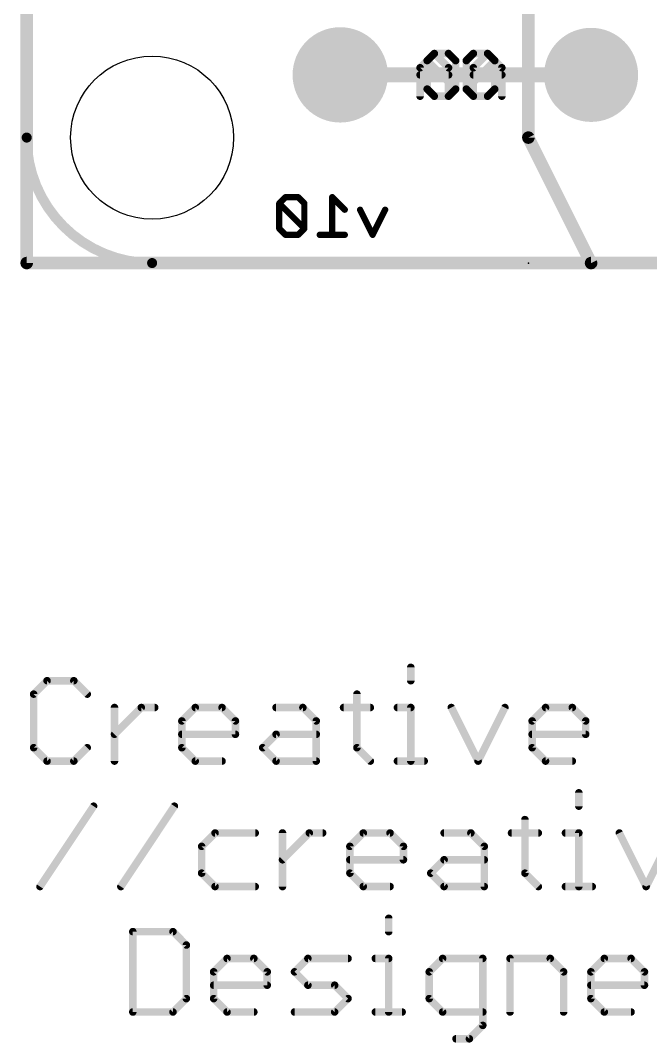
# Model space of a CAD drawing. Extents: x -30 to 77, y -16 to 37.
# Drawn here: x -0.13 to 12.63, y -15.78 to 4.91 of the extents above; entities that cross this region are included whole.
import ezdxf

# ---------------------------------------------------------------- set-up
doc = ezdxf.new("R2010")
doc.units = 0
for name, color, linetype in [('1', 12, 'CONTINUOUS'), ('16', 132, 'CONTINUOUS'), ('17', 110, 'CONTINUOUS'), ('20', 53, 'CONTINUOUS'), ('21', 41, 'CONTINUOUS'), ('22', 40, 'CONTINUOUS'), ('23', 53, 'CONTINUOUS'), ('51', 53, 'CONTINUOUS')]:
    doc.layers.add(name, color=color, linetype=linetype)

# ---------------------------------------------------------------- blocks, each defined once
blk = doc.blocks.new('ROUNDP')
at = {"const_width": 0.5}
blk.add_lwpolyline([(0, -0.25, 1), (0, 0.25, 1), (0, -0.25)], format="xyb", dxfattribs=at)

msp = doc.modelspace()

# ---------------------------------------------------------------- linework, layer by layer
at = {"layer": '1'}
for points, const_width in [([(0, 35.56), (0, 0)], 0.254), ([(6.35, 3.81), (11.43, 3.81)], 0.3048), ([(6.35, 3.81), (11.43, 3.81)], 0.3048), ([(0, 0), (40.64, 0)], 0.254)]:
    msp.add_lwpolyline(points, dxfattribs=dict(at, const_width=const_width))
for points, const_width in [([(6.35, 3.8862, 1), (6.35, 3.7338)], 0.1524), ([(6.35, 3.8862, 1), (6.35, 3.7338)], 0.1524), ([(11.43, 3.7338, 1), (11.43, 3.8862)], 0.1524), ([(11.43, 3.7338, 1), (11.43, 3.8862)], 0.1524), ([(0, 0.0635, 1), (0, -0.0635)], 0.127), ([(-0.0635, 0, 1), (0.0635, 0)], 0.127)]:
    msp.add_lwpolyline(points, format="xyb", dxfattribs=dict(at, const_width=const_width))
at = {"layer": '16'}
for points, const_width in [([(0, 35.56), (0, 0)], 0.254), ([(5.2419, 1.3342), (5.1148, 1.207)], 0.127), ([(5.1148, 1.207), (5.1148, 0.6986)], 0.127), ([(5.6232, 0.6986), (5.1148, 1.207)], 0.127), ([(5.4961, 1.3342), (5.2419, 1.3342)], 0.127), ([(5.6232, 1.207), (5.4961, 1.3342)], 0.127), ([(5.6232, 0.6986), (5.6232, 1.207)], 0.127), ([(6.4418, 1.0799), (6.1876, 1.3342)], 0.127), ([(6.1876, 1.3342), (6.1876, 0.5715)], 0.127), ([(7.0062, 0.5715), (6.7519, 1.0799)], 0.127), ([(7.2604, 1.0799), (7.0062, 0.5715)], 0.127), ([(5.1148, 0.6986), (5.2419, 0.5715)], 0.127), ([(5.2419, 0.5715), (5.4961, 0.5715)], 0.127), ([(5.4961, 0.5715), (5.6232, 0.6986)], 0.127), ([(6.4418, 0.5715), (5.9334, 0.5715)], 0.127), ([(0, 0), (40.64, 0)], 0.254)]:
    msp.add_lwpolyline(points, dxfattribs=dict(at, const_width=const_width))
for points, const_width in [([(5.1465, 1.207, 1), (5.083, 1.207)], 0.0635), ([(5.1372, 1.2295, 1), (5.0923, 1.1846)], 0.0635), ([(5.0923, 1.2295, 1), (5.1372, 1.1846)], 0.0635), ([(5.2419, 1.3659, 1), (5.2419, 1.3024)], 0.0635), ([(5.2643, 1.3117, 1), (5.2194, 1.3566)], 0.0635), ([(5.5186, 1.3566, 1), (5.4737, 1.3117)], 0.0635), ([(5.4961, 1.3024, 1), (5.4961, 1.3659)], 0.0635), ([(5.655, 1.207, 1), (5.5915, 1.207)], 0.0635), ([(5.6008, 1.1846, 1), (5.6457, 1.2295)], 0.0635), ([(6.2193, 1.3342, 1), (6.1558, 1.3342)], 0.0635), ([(6.21, 1.3566, 1), (6.1651, 1.3117)], 0.0635), ([(6.4193, 1.0575, 1), (6.4642, 1.1024)], 0.0635), ([(6.7803, 1.0941, 1), (6.7235, 1.0657)], 0.0635), ([(7.2888, 1.0657, 1), (7.232, 1.0941)], 0.0635), ([(5.1372, 0.7211, 1), (5.0923, 0.6762)], 0.0635), ([(5.083, 0.6986, 1), (5.1465, 0.6986)], 0.0635), ([(5.2419, 0.6033, 1), (5.2419, 0.5397)], 0.0635), ([(5.2194, 0.549, 1), (5.2643, 0.594)], 0.0635), ([(5.4737, 0.594, 1), (5.5186, 0.549)], 0.0635), ([(5.4961, 0.5397, 1), (5.4961, 0.6033)], 0.0635), ([(5.5915, 0.6986, 1), (5.655, 0.6986)], 0.0635), ([(5.6457, 0.6762, 1), (5.6008, 0.7211)], 0.0635), ([(5.6008, 0.6762, 1), (5.6457, 0.7211)], 0.0635), ([(5.9334, 0.6033, 1), (5.9334, 0.5397)], 0.0635), ([(6.4418, 0.5397, 1), (6.4418, 0.6033)], 0.0635), ([(6.1558, 0.5715, 1), (6.2193, 0.5715)], 0.0635), ([(6.9778, 0.5857, 1), (7.0346, 0.5573)], 0.0635), ([(6.9778, 0.5573, 1), (7.0346, 0.5857)], 0.0635), ([(0, 0.0635, 1), (0, -0.0635)], 0.127), ([(-0.0635, 0, 1), (0.0635, 0)], 0.127)]:
    msp.add_lwpolyline(points, format="xyb", dxfattribs=dict(at, const_width=const_width))
at = {"layer": '20', "const_width": 0.2032}
for points in [[(0, 2.54), (0, 33.02)], [(38.1, 0), (2.54, 0)], [(11.43, -0.01), (29.21, 0)]]:
    msp.add_lwpolyline(points, dxfattribs=at)
at = {"layer": '20'}
for points, const_width in [([(0, 2.54, 0.4142), (2.54, 0)], 0.2032), ([(0.0508, 2.54, 1), (-0.0508, 2.54)], 0.1016), ([(-0.0508, 2.54, 1), (0.0508, 2.54)], 0.1016), ([(2.54, 0.0508, 1), (2.54, -0.0508)], 0.1016), ([(2.54, -0.0508, 1), (2.54, 0.0508)], 0.1016), ([(11.43, 0.0408, 1), (11.43, -0.0608)], 0.1016)]:
    msp.add_lwpolyline(points, format="xyb", dxfattribs=dict(at, const_width=const_width))
msp.add_circle((2.54, 2.54), 1.651, dxfattribs=at)
at = {"layer": '21'}
for points, const_width in [([(10.16, 2.54), (10.16, 35.56)], 0.254), ([(7.9672, 3.9544), (8.2553, 4.2425)], 0.1524), ([(8.2553, 4.2425), (8.5434, 3.9544)], 0.1524), ([(8.9027, 4.0985), (9.0468, 4.2425)], 0.1524), ([(8.9027, 3.5223), (8.9027, 4.0985)], 0.1524), ([(8.9027, 3.5223), (9.4789, 4.0985)], 0.1524), ([(9.0468, 4.2425), (9.3349, 4.2425)], 0.1524), ([(9.3349, 4.2425), (9.4789, 4.0985)], 0.1524), ([(9.4789, 4.0985), (9.4789, 3.5223)], 0.1524), ([(7.9672, 3.3782), (7.9672, 3.9544)], 0.1524), ([(8.5434, 3.9544), (8.5434, 3.3782)], 0.1524), ([(7.9672, 3.8104), (8.5434, 3.8104)], 0.1524), ([(9.0468, 3.3782), (8.9027, 3.5223)], 0.1524), ([(9.4789, 3.5223), (9.3349, 3.3782)], 0.1524), ([(9.3349, 3.3782), (9.0468, 3.3782)], 0.1524), ([(11.43, 0), (10.16, 2.54)], 0.254), ([(29.21, 0), (11.43, 0)], 0.254)]:
    msp.add_lwpolyline(points, dxfattribs=dict(at, const_width=const_width))
for points, const_width in [([(8.2822, 4.2695, 1), (8.2284, 4.2156)], 0.0762), ([(8.2822, 4.2156, 1), (8.2284, 4.2695)], 0.0762), ([(8.9408, 4.0985, 1), (8.8646, 4.0985)], 0.0762), ([(8.8758, 4.1254, 1), (8.9296, 4.0715)], 0.0762), ([(9.0468, 4.2806, 1), (9.0468, 4.2044)], 0.0762), ([(9.0737, 4.2156, 1), (9.0198, 4.2695)], 0.0762), ([(9.3618, 4.2695, 1), (9.3079, 4.2156)], 0.0762), ([(9.3349, 4.2044, 1), (9.3349, 4.2806)], 0.0762), ([(9.517, 4.0985, 1), (9.4408, 4.0985)], 0.0762), ([(9.5059, 4.0715, 1), (9.452, 4.1254)], 0.0762), ([(9.452, 4.0715, 1), (9.5059, 4.1254)], 0.0762), ([(7.9402, 3.9814, 1), (7.9941, 3.9275)], 0.0762), ([(8.0053, 3.9544, 1), (7.9291, 3.9544)], 0.0762), ([(8.5815, 3.9544, 1), (8.5053, 3.9544)], 0.0762), ([(8.5165, 3.9275, 1), (8.5703, 3.9814)], 0.0762), ([(7.9672, 3.8485, 1), (7.9672, 3.7723)], 0.0762), ([(8.5434, 3.7723, 1), (8.5434, 3.8485)], 0.0762), ([(8.9296, 3.5492, 1), (8.8758, 3.4953)], 0.0762), ([(8.8758, 3.5492, 1), (8.9296, 3.4953)], 0.0762), ([(8.8646, 3.5223, 1), (8.9408, 3.5223)], 0.0762), ([(9.4408, 3.5223, 1), (9.517, 3.5223)], 0.0762), ([(9.5059, 3.4953, 1), (9.452, 3.5492)], 0.0762), ([(7.9291, 3.3782, 1), (8.0053, 3.3782)], 0.0762), ([(8.5053, 3.3782, 1), (8.5815, 3.3782)], 0.0762), ([(9.0468, 3.4163, 1), (9.0468, 3.3401)], 0.0762), ([(9.0198, 3.3513, 1), (9.0737, 3.4051)], 0.0762), ([(9.3079, 3.4051, 1), (9.3618, 3.3513)], 0.0762), ([(9.3349, 3.3401, 1), (9.3349, 3.4163)], 0.0762), ([(10.2168, 2.5684, 1), (10.1032, 2.5116)], 0.127), ([(10.0965, 2.54, 1), (10.2235, 2.54)], 0.127), ([(11.43, 0.0635, 1), (11.43, -0.0635)], 0.127), ([(11.3732, -0.0284, 1), (11.4868, 0.0284)], 0.127)]:
    msp.add_lwpolyline(points, format="xyb", dxfattribs=dict(at, const_width=const_width))
at = {"layer": '22', "const_width": 0.0762}
for points in [[(8.1375, 4.1254, 1), (8.0836, 4.0715)], [(8.0836, 4.1254, 1), (8.1375, 4.0715)], [(8.1487, 4.0985, 1), (8.0725, 4.0985)], [(8.2546, 4.2806, 1), (8.2546, 4.2044)], [(8.2816, 4.2156, 1), (8.2277, 4.2695)], [(8.5697, 4.2695, 1), (8.5158, 4.2156)], [(8.5427, 4.2044, 1), (8.5427, 4.2806)], [(8.7249, 4.0985, 1), (8.6487, 4.0985)], [(8.6599, 4.0715, 1), (8.7137, 4.1254)], [(9.3611, 4.2695, 1), (9.3073, 4.2156)], [(9.3611, 4.2156, 1), (9.3073, 4.2695)], [(9.0842, 3.9544, 1), (9.008, 3.9544)], [(9.0192, 3.9814, 1), (9.073, 3.9275)], [(9.6604, 3.9544, 1), (9.5842, 3.9544)], [(9.5954, 3.9275, 1), (9.6493, 3.9814)], [(9.0461, 3.8485, 1), (9.0461, 3.7723)], [(9.6223, 3.7723, 1), (9.6223, 3.8485)], [(8.1375, 3.5492, 1), (8.0836, 3.4953)], [(8.0725, 3.5223, 1), (8.1487, 3.5223)], [(8.6487, 3.5223, 1), (8.7249, 3.5223)], [(8.7137, 3.4953, 1), (8.6599, 3.5492)], [(8.6599, 3.4953, 1), (8.7137, 3.5492)], [(8.2546, 3.4163, 1), (8.2546, 3.3401)], [(8.2277, 3.3513, 1), (8.2816, 3.4051)], [(8.5158, 3.4051, 1), (8.5697, 3.3513)], [(8.5427, 3.3401, 1), (8.5427, 3.4163)], [(9.008, 3.3782, 1), (9.0842, 3.3782)], [(9.5842, 3.3782, 1), (9.6604, 3.3782)]]:
    msp.add_lwpolyline(points, format="xyb", dxfattribs=at)
at = {"layer": '22', "const_width": 0.1524}
for points in [[(8.2546, 4.2425), (8.1106, 4.0985)], [(8.1106, 4.0985), (8.1106, 3.5223)], [(8.6868, 3.5223), (8.1106, 4.0985)], [(8.5427, 4.2425), (8.2546, 4.2425)], [(8.6868, 4.0985), (8.5427, 4.2425)], [(8.6868, 3.5223), (8.6868, 4.0985)], [(9.3342, 4.2425), (9.0461, 3.9544)], [(9.6223, 3.9544), (9.3342, 4.2425)], [(9.0461, 3.9544), (9.0461, 3.3782)], [(9.6223, 3.3782), (9.6223, 3.9544)], [(9.6223, 3.8104), (9.0461, 3.8104)], [(8.1106, 3.5223), (8.2546, 3.3782)], [(8.5427, 3.3782), (8.6868, 3.5223)], [(8.2546, 3.3782), (8.5427, 3.3782)]]:
    msp.add_lwpolyline(points, dxfattribs=at)
at = {"layer": '23'}
msp.add_point((10.16, 0), dxfattribs=at)
at = {"layer": '51', "const_width": 0.1524}
for points in [[(7.7793, -8.1856), (7.7793, -8.4568)], [(0.4121, -8.4568), (0.1409, -8.728)], [(0.9544, -8.4568), (0.4121, -8.4568)], [(1.2256, -8.728), (0.9544, -8.4568)], [(0.1409, -8.728), (0.1409, -9.8126)], [(6.6878, -8.728), (6.6878, -9.8126)], [(1.7781, -10.0838), (1.7781, -8.9991)], [(1.7781, -9.5415), (2.3204, -8.9991)], [(2.3204, -8.9991), (2.5916, -8.9991)], [(3.1424, -9.2703), (3.4135, -8.9991)], [(3.4135, -8.9991), (3.9559, -8.9991)], [(3.9559, -8.9991), (4.227, -9.2703)], [(5.0507, -8.9991), (5.593, -8.9991)], [(5.593, -8.9991), (5.8642, -9.2703)], [(6.4167, -8.9991), (6.959, -8.9991)], [(7.5081, -8.9991), (7.7793, -8.9991)], [(7.7793, -8.9991), (7.7793, -10.0838)], [(8.5996, -8.9991), (9.1419, -10.0838)], [(9.1419, -10.0838), (9.6842, -8.9991)], [(10.2367, -9.2703), (10.5079, -8.9991)], [(10.5079, -8.9991), (11.0502, -8.9991)], [(11.0502, -8.9991), (11.3214, -9.2703)], [(3.1424, -9.8126), (3.1424, -9.2703)], [(4.227, -9.2703), (4.227, -9.5415)], [(5.8642, -9.2703), (5.8642, -10.0838)], [(10.2367, -9.8126), (10.2367, -9.2703)], [(11.3214, -9.2703), (11.3214, -9.5415)], [(4.227, -9.5415), (3.1424, -9.5415)], [(4.7795, -9.8126), (5.0507, -9.5415)], [(5.0507, -9.5415), (5.8642, -9.5415)], [(11.3214, -9.5415), (10.2367, -9.5415)], [(0.1409, -9.8126), (0.4121, -10.0838)], [(0.9544, -10.0838), (1.2256, -9.8126)], [(3.4135, -10.0838), (3.1424, -9.8126)], [(5.0507, -10.0838), (4.7795, -9.8126)], [(6.6878, -9.8126), (6.959, -10.0838)], [(10.5079, -10.0838), (10.2367, -9.8126)], [(0.4121, -10.0838), (0.9544, -10.0838)], [(3.9559, -10.0838), (3.4135, -10.0838)], [(5.8642, -10.0838), (5.0507, -10.0838)], [(7.5081, -10.0838), (8.0504, -10.0838)], [(11.0502, -10.0838), (10.5079, -10.0838)], [(11.182, -10.7256), (11.182, -10.9968)], [(0.2693, -12.6238), (1.354, -10.9968)], [(1.9065, -12.6238), (2.9911, -10.9968)], [(10.0906, -11.268), (10.0906, -12.3526)], [(3.8148, -11.5391), (3.5436, -11.8103)], [(4.6283, -11.5391), (3.8148, -11.5391)], [(5.1808, -12.6238), (5.1808, -11.5391)], [(5.1808, -12.0815), (5.7231, -11.5391)], [(5.7231, -11.5391), (5.9943, -11.5391)], [(6.5451, -11.8103), (6.8163, -11.5391)], [(6.8163, -11.5391), (7.3586, -11.5391)], [(7.3586, -11.5391), (7.6297, -11.8103)], [(8.4534, -11.5391), (8.9957, -11.5391)], [(8.9957, -11.5391), (9.2669, -11.8103)], [(9.8194, -11.5391), (10.3617, -11.5391)], [(10.9108, -11.5391), (11.182, -11.5391)], [(11.182, -11.5391), (11.182, -12.6238)], [(12.0023, -11.5391), (12.5446, -12.6238)], [(12.5446, -12.6238), (13.0869, -11.5391)], [(3.5436, -11.8103), (3.5436, -12.3526)], [(6.5451, -12.3526), (6.5451, -11.8103)], [(7.6297, -11.8103), (7.6297, -12.0815)], [(9.2669, -11.8103), (9.2669, -12.6238)], [(7.6297, -12.0815), (6.5451, -12.0815)], [(8.1822, -12.3526), (8.4534, -12.0815)], [(8.4534, -12.0815), (9.2669, -12.0815)], [(3.5436, -12.3526), (3.8148, -12.6238)], [(6.8163, -12.6238), (6.5451, -12.3526)], [(8.4534, -12.6238), (8.1822, -12.3526)], [(10.0906, -12.3526), (10.3617, -12.6238)], [(3.8148, -12.6238), (4.6283, -12.6238)], [(7.3586, -12.6238), (6.8163, -12.6238)], [(9.2669, -12.6238), (8.4534, -12.6238)], [(10.9108, -12.6238), (11.4532, -12.6238)], [(7.3319, -13.2656), (7.3319, -13.5368)], [(2.1492, -13.5368), (2.1492, -15.1638)], [(2.9627, -13.5368), (2.1492, -13.5368)], [(3.2339, -13.808), (2.9627, -13.5368)], [(3.2339, -14.8926), (3.2339, -13.808)], [(3.7864, -14.3503), (4.0576, -14.0791)], [(4.0576, -14.0791), (4.5999, -14.0791)], [(4.5999, -14.0791), (4.8711, -14.3503)], [(5.4236, -14.3503), (5.6947, -14.0791)], [(5.6947, -14.0791), (6.5082, -14.0791)], [(7.0607, -14.0791), (7.3319, -14.0791)], [(7.3319, -14.0791), (7.3319, -15.1638)], [(8.4233, -14.0791), (8.1522, -14.3503)], [(9.2368, -14.0791), (8.4233, -14.0791)], [(9.2368, -15.435), (9.2368, -14.0791)], [(9.7893, -15.1638), (9.7893, -14.0791)], [(9.7893, -14.0791), (10.6028, -14.0791)], [(10.6028, -14.0791), (10.874, -14.3503)], [(11.4265, -14.3503), (11.6976, -14.0791)], [(11.6976, -14.0791), (12.24, -14.0791)], [(12.24, -14.0791), (12.5111, -14.3503)], [(3.7864, -14.8926), (3.7864, -14.3503)], [(4.8711, -14.3503), (4.8711, -14.6215)], [(5.6947, -14.6215), (5.4236, -14.3503)], [(8.1522, -14.3503), (8.1522, -14.8926)], [(10.874, -14.3503), (10.874, -15.1638)], [(11.4265, -14.8926), (11.4265, -14.3503)], [(12.5111, -14.3503), (12.5111, -14.6215)], [(4.8711, -14.6215), (3.7864, -14.6215)], [(6.237, -14.6215), (5.6947, -14.6215)], [(6.5082, -14.8926), (6.237, -14.6215)], [(12.5111, -14.6215), (11.4265, -14.6215)], [(2.9627, -15.1638), (3.2339, -14.8926)], [(4.0576, -15.1638), (3.7864, -14.8926)], [(6.237, -15.1638), (6.5082, -14.8926)], [(8.1522, -14.8926), (8.4233, -15.1638)], [(11.6976, -15.1638), (11.4265, -14.8926)], [(2.1492, -15.1638), (2.9627, -15.1638)], [(4.5999, -15.1638), (4.0576, -15.1638)], [(5.4236, -15.1638), (6.237, -15.1638)], [(7.0607, -15.1638), (7.603, -15.1638)], [(8.4233, -15.1638), (9.2368, -15.1638)], [(12.24, -15.1638), (11.6976, -15.1638)], [(8.9656, -15.7061), (9.2368, -15.435)], [(8.6945, -15.7061), (8.9656, -15.7061)]]:
    msp.add_lwpolyline(points, dxfattribs=at)
at = {"layer": '51', "const_width": 0.0762}
for points in [[(7.8174, -8.1856, 1), (7.7412, -8.1856)], [(0.4121, -8.4187, 1), (0.4121, -8.4949)], [(0.439, -8.4838, 1), (0.3851, -8.4299)], [(0.9813, -8.4299, 1), (0.9275, -8.4838)], [(0.9544, -8.4949, 1), (0.9544, -8.4187)], [(7.7412, -8.4568, 1), (7.8174, -8.4568)], [(0.179, -8.728, 1), (0.1028, -8.728)], [(0.114, -8.701, 1), (0.1679, -8.7549)], [(1.1986, -8.7549, 1), (1.2525, -8.701)], [(6.7259, -8.728, 1), (6.6497, -8.728)], [(1.8162, -8.9991, 1), (1.74, -8.9991)], [(2.3204, -8.961, 1), (2.3204, -9.0372)], [(2.3473, -9.0261, 1), (2.2935, -8.9722)], [(2.5916, -9.0372, 1), (2.5916, -8.961)], [(3.4135, -8.961, 1), (3.4135, -9.0372)], [(3.4405, -9.0261, 1), (3.3866, -8.9722)], [(3.9828, -8.9722, 1), (3.9289, -9.0261)], [(3.9559, -9.0372, 1), (3.9559, -8.961)], [(5.0507, -8.961, 1), (5.0507, -9.0372)], [(5.62, -8.9722, 1), (5.5661, -9.0261)], [(5.593, -9.0372, 1), (5.593, -8.961)], [(6.4167, -8.961, 1), (6.4167, -9.0372)], [(6.959, -9.0372, 1), (6.959, -8.961)], [(7.5081, -8.961, 1), (7.5081, -9.0372)], [(7.8174, -8.9991, 1), (7.7412, -8.9991)], [(7.7793, -9.0372, 1), (7.7793, -8.961)], [(8.6336, -8.9821, 1), (8.5655, -9.0162)], [(9.7183, -9.0162, 1), (9.6501, -8.9821)], [(10.5079, -8.961, 1), (10.5079, -9.0372)], [(10.5348, -9.0261, 1), (10.4809, -8.9722)], [(11.0771, -8.9722, 1), (11.0233, -9.0261)], [(11.0502, -9.0372, 1), (11.0502, -8.961)], [(3.1805, -9.2703, 1), (3.1043, -9.2703)], [(3.1154, -9.2434, 1), (3.1693, -9.2972)], [(4.2651, -9.2703, 1), (4.1889, -9.2703)], [(4.2001, -9.2972, 1), (4.254, -9.2434)], [(5.9023, -9.2703, 1), (5.8261, -9.2703)], [(5.8372, -9.2972, 1), (5.8911, -9.2434)], [(10.2748, -9.2703, 1), (10.1986, -9.2703)], [(10.2098, -9.2434, 1), (10.2637, -9.2972)], [(11.3595, -9.2703, 1), (11.2833, -9.2703)], [(11.2944, -9.2972, 1), (11.3483, -9.2434)], [(1.7511, -9.5145, 1), (1.805, -9.5684)], [(3.1424, -9.5034, 1), (3.1424, -9.5796)], [(4.1889, -9.5415, 1), (4.2651, -9.5415)], [(4.227, -9.5796, 1), (4.227, -9.5034)], [(5.0507, -9.5034, 1), (5.0507, -9.5796)], [(5.0776, -9.5684, 1), (5.0237, -9.5145)], [(5.8642, -9.5796, 1), (5.8642, -9.5034)], [(10.2367, -9.5034, 1), (10.2367, -9.5796)], [(11.2833, -9.5415, 1), (11.3595, -9.5415)], [(11.3214, -9.5796, 1), (11.3214, -9.5034)], [(0.1679, -9.7857, 1), (0.114, -9.8396)], [(0.1028, -9.8126, 1), (0.179, -9.8126)], [(1.2525, -9.8396, 1), (1.1986, -9.7857)], [(3.1693, -9.7857, 1), (3.1154, -9.8396)], [(3.1043, -9.8126, 1), (3.1805, -9.8126)], [(4.8065, -9.7857, 1), (4.7526, -9.8396)], [(4.7526, -9.7857, 1), (4.8065, -9.8396)], [(6.7148, -9.7857, 1), (6.6609, -9.8396)], [(6.6497, -9.8126, 1), (6.7259, -9.8126)], [(10.2637, -9.7857, 1), (10.2098, -9.8396)], [(10.1986, -9.8126, 1), (10.2748, -9.8126)], [(0.4121, -10.0457, 1), (0.4121, -10.1219)], [(0.3851, -10.1107, 1), (0.439, -10.0569)], [(0.9275, -10.0569, 1), (0.9813, -10.1107)], [(0.9544, -10.1219, 1), (0.9544, -10.0457)], [(1.74, -10.0838, 1), (1.8162, -10.0838)], [(3.4135, -10.0457, 1), (3.4135, -10.1219)], [(3.3866, -10.1107, 1), (3.4405, -10.0569)], [(3.9559, -10.1219, 1), (3.9559, -10.0457)], [(5.0507, -10.0457, 1), (5.0507, -10.1219)], [(5.0237, -10.1107, 1), (5.0776, -10.0569)], [(5.8261, -10.0838, 1), (5.9023, -10.0838)], [(5.8642, -10.1219, 1), (5.8642, -10.0457)], [(6.9321, -10.1107, 1), (6.9859, -10.0569)], [(7.5081, -10.0457, 1), (7.5081, -10.1219)], [(7.7412, -10.0838, 1), (7.8174, -10.0838)], [(8.0504, -10.1219, 1), (8.0504, -10.0457)], [(9.1078, -10.0668, 1), (9.176, -10.1008)], [(9.1078, -10.1008, 1), (9.176, -10.0668)], [(10.5079, -10.0457, 1), (10.5079, -10.1219)], [(10.4809, -10.1107, 1), (10.5348, -10.0569)], [(11.0502, -10.1219, 1), (11.0502, -10.0457)], [(11.2201, -10.7256, 1), (11.1439, -10.7256)], [(1.3857, -11.0179, 1), (1.3223, -10.9757)], [(3.0228, -11.0179, 1), (2.9594, -10.9757)], [(11.1439, -10.9968, 1), (11.2201, -10.9968)], [(10.1287, -11.268, 1), (10.0525, -11.268)], [(3.8148, -11.501, 1), (3.8148, -11.5772)], [(3.8417, -11.5661, 1), (3.7879, -11.5122)], [(4.6283, -11.5772, 1), (4.6283, -11.501)], [(5.2189, -11.5391, 1), (5.1427, -11.5391)], [(5.7231, -11.501, 1), (5.7231, -11.5772)], [(5.7501, -11.5661, 1), (5.6962, -11.5122)], [(5.9943, -11.5772, 1), (5.9943, -11.501)], [(6.8163, -11.501, 1), (6.8163, -11.5772)], [(6.8432, -11.5661, 1), (6.7893, -11.5122)], [(7.3855, -11.5122, 1), (7.3316, -11.5661)], [(7.3586, -11.5772, 1), (7.3586, -11.501)], [(8.4534, -11.501, 1), (8.4534, -11.5772)], [(9.0227, -11.5122, 1), (8.9688, -11.5661)], [(8.9957, -11.5772, 1), (8.9957, -11.501)], [(9.8194, -11.501, 1), (9.8194, -11.5772)], [(10.3617, -11.5772, 1), (10.3617, -11.501)], [(10.9108, -11.501, 1), (10.9108, -11.5772)], [(11.2201, -11.5391, 1), (11.1439, -11.5391)], [(11.182, -11.5772, 1), (11.182, -11.501)], [(12.0364, -11.5221, 1), (11.9682, -11.5562)], [(3.5817, -11.8103, 1), (3.5055, -11.8103)], [(3.5167, -11.7834, 1), (3.5706, -11.8372)], [(6.5832, -11.8103, 1), (6.507, -11.8103)], [(6.5181, -11.7834, 1), (6.572, -11.8372)], [(7.6678, -11.8103, 1), (7.5916, -11.8103)], [(7.6028, -11.8372, 1), (7.6567, -11.7834)], [(9.305, -11.8103, 1), (9.2288, -11.8103)], [(9.24, -11.8372, 1), (9.2938, -11.7834)], [(5.1538, -12.0545, 1), (5.2077, -12.1084)], [(6.5451, -12.0434, 1), (6.5451, -12.1196)], [(7.5916, -12.0815, 1), (7.6678, -12.0815)], [(7.6297, -12.1196, 1), (7.6297, -12.0434)], [(8.4534, -12.0434, 1), (8.4534, -12.1196)], [(8.4803, -12.1084, 1), (8.4265, -12.0545)], [(9.2669, -12.1196, 1), (9.2669, -12.0434)], [(3.5706, -12.3257, 1), (3.5167, -12.3796)], [(3.5055, -12.3526, 1), (3.5817, -12.3526)], [(6.572, -12.3257, 1), (6.5181, -12.3796)], [(6.507, -12.3526, 1), (6.5832, -12.3526)], [(8.2092, -12.3257, 1), (8.1553, -12.3796)], [(8.1553, -12.3257, 1), (8.2092, -12.3796)], [(10.1175, -12.3257, 1), (10.0636, -12.3796)], [(10.0525, -12.3526, 1), (10.1287, -12.3526)], [(0.2376, -12.6027, 1), (0.301, -12.6449)], [(1.8748, -12.6027, 1), (1.9382, -12.6449)], [(3.8148, -12.5857, 1), (3.8148, -12.6619)], [(3.7879, -12.6507, 1), (3.8417, -12.5969)], [(4.6283, -12.6619, 1), (4.6283, -12.5857)], [(5.1427, -12.6238, 1), (5.2189, -12.6238)], [(6.8163, -12.5857, 1), (6.8163, -12.6619)], [(6.7893, -12.6507, 1), (6.8432, -12.5969)], [(7.3586, -12.6619, 1), (7.3586, -12.5857)], [(8.4534, -12.5857, 1), (8.4534, -12.6619)], [(8.4265, -12.6507, 1), (8.4803, -12.5969)], [(9.2288, -12.6238, 1), (9.305, -12.6238)], [(9.2669, -12.6619, 1), (9.2669, -12.5857)], [(10.3348, -12.6507, 1), (10.3887, -12.5969)], [(10.9108, -12.5857, 1), (10.9108, -12.6619)], [(11.1439, -12.6238, 1), (11.2201, -12.6238)], [(11.4532, -12.6619, 1), (11.4532, -12.5857)], [(12.5105, -12.6068, 1), (12.5787, -12.6408)], [(12.5105, -12.6408, 1), (12.5787, -12.6068)], [(7.37, -13.2656, 1), (7.2938, -13.2656)], [(2.1873, -13.5368, 1), (2.1111, -13.5368)], [(2.1492, -13.4987, 1), (2.1492, -13.5749)], [(2.9897, -13.5099, 1), (2.9358, -13.5638)], [(2.9627, -13.5749, 1), (2.9627, -13.4987)], [(7.2938, -13.5368, 1), (7.37, -13.5368)], [(3.272, -13.808, 1), (3.1958, -13.808)], [(3.207, -13.8349, 1), (3.2608, -13.781)], [(4.0576, -14.041, 1), (4.0576, -14.1172)], [(4.0845, -14.1061, 1), (4.0306, -14.0522)], [(4.6268, -14.0522, 1), (4.573, -14.1061)], [(4.5999, -14.1172, 1), (4.5999, -14.041)], [(5.6947, -14.041, 1), (5.6947, -14.1172)], [(5.7217, -14.1061, 1), (5.6678, -14.0522)], [(6.5082, -14.1172, 1), (6.5082, -14.041)], [(7.0607, -14.041, 1), (7.0607, -14.1172)], [(7.37, -14.0791, 1), (7.2938, -14.0791)], [(7.3319, -14.1172, 1), (7.3319, -14.041)], [(8.4233, -14.041, 1), (8.4233, -14.1172)], [(8.4503, -14.1061, 1), (8.3964, -14.0522)], [(9.2749, -14.0791, 1), (9.1987, -14.0791)], [(9.2368, -14.1172, 1), (9.2368, -14.041)], [(9.8274, -14.0791, 1), (9.7512, -14.0791)], [(9.7893, -14.041, 1), (9.7893, -14.1172)], [(10.6297, -14.0522, 1), (10.5759, -14.1061)], [(10.6028, -14.1172, 1), (10.6028, -14.041)], [(11.6976, -14.041, 1), (11.6976, -14.1172)], [(11.7246, -14.1061, 1), (11.6707, -14.0522)], [(12.2669, -14.0522, 1), (12.213, -14.1061)], [(12.24, -14.1172, 1), (12.24, -14.041)], [(3.8245, -14.3503, 1), (3.7483, -14.3503)], [(4.9092, -14.3503, 1), (4.833, -14.3503)], [(5.4505, -14.3234, 1), (5.3966, -14.3772)], [(8.1903, -14.3503, 1), (8.1141, -14.3503)], [(10.9121, -14.3503, 1), (10.8359, -14.3503)], [(11.4646, -14.3503, 1), (11.3884, -14.3503)], [(12.5492, -14.3503, 1), (12.473, -14.3503)], [(3.7595, -14.3234, 1), (3.8133, -14.3772)], [(4.8441, -14.3772, 1), (4.898, -14.3234)], [(5.3966, -14.3234, 1), (5.4505, -14.3772)], [(8.1252, -14.3234, 1), (8.1791, -14.3772)], [(10.847, -14.3772, 1), (10.9009, -14.3234)], [(11.3995, -14.3234, 1), (11.4534, -14.3772)], [(12.4842, -14.3772, 1), (12.5381, -14.3234)], [(3.7864, -14.5834, 1), (3.7864, -14.6596)], [(4.833, -14.6215, 1), (4.9092, -14.6215)], [(4.8711, -14.6596, 1), (4.8711, -14.5834)], [(5.6947, -14.5834, 1), (5.6947, -14.6596)], [(5.6678, -14.6484, 1), (5.7217, -14.5945)], [(6.264, -14.5945, 1), (6.2101, -14.6484)], [(6.237, -14.6596, 1), (6.237, -14.5834)], [(11.4265, -14.5834, 1), (11.4265, -14.6596)], [(12.473, -14.6215, 1), (12.5492, -14.6215)], [(12.5111, -14.6596, 1), (12.5111, -14.5834)], [(3.1958, -14.8926, 1), (3.272, -14.8926)], [(3.2608, -14.9196, 1), (3.207, -14.8657)], [(3.8133, -14.8657, 1), (3.7595, -14.9196)], [(3.7483, -14.8926, 1), (3.8245, -14.8926)], [(6.5352, -14.9196, 1), (6.4813, -14.8657)], [(6.4813, -14.9196, 1), (6.5352, -14.8657)], [(8.1791, -14.8657, 1), (8.1252, -14.9196)], [(8.1141, -14.8926, 1), (8.1903, -14.8926)], [(11.4534, -14.8657, 1), (11.3995, -14.9196)], [(11.3884, -14.8926, 1), (11.4646, -14.8926)], [(2.1492, -15.1257, 1), (2.1492, -15.2019)], [(2.9358, -15.1369, 1), (2.9897, -15.1907)], [(2.9627, -15.2019, 1), (2.9627, -15.1257)], [(4.0576, -15.1257, 1), (4.0576, -15.2019)], [(4.0306, -15.1907, 1), (4.0845, -15.1369)], [(4.5999, -15.2019, 1), (4.5999, -15.1257)], [(5.4236, -15.1257, 1), (5.4236, -15.2019)], [(6.2101, -15.1369, 1), (6.264, -15.1907)], [(6.237, -15.2019, 1), (6.237, -15.1257)], [(7.0607, -15.1257, 1), (7.0607, -15.2019)], [(7.603, -15.2019, 1), (7.603, -15.1257)], [(8.4233, -15.1257, 1), (8.4233, -15.2019)], [(8.3964, -15.1907, 1), (8.4503, -15.1369)], [(9.2368, -15.2019, 1), (9.2368, -15.1257)], [(11.6976, -15.1257, 1), (11.6976, -15.2019)], [(11.6707, -15.1907, 1), (11.7246, -15.1369)], [(12.24, -15.2019, 1), (12.24, -15.1257)], [(2.1111, -15.1638, 1), (2.1873, -15.1638)], [(7.2938, -15.1638, 1), (7.37, -15.1638)], [(9.7512, -15.1638, 1), (9.8274, -15.1638)], [(10.8359, -15.1638, 1), (10.9121, -15.1638)], [(9.1987, -15.435, 1), (9.2749, -15.435)], [(9.2638, -15.4619, 1), (9.2099, -15.408)], [(8.6945, -15.668, 1), (8.6945, -15.7442)], [(8.9387, -15.6792, 1), (8.9926, -15.7331)], [(8.9656, -15.7442, 1), (8.9656, -15.668)]]:
    msp.add_lwpolyline(points, format="xyb", dxfattribs=at)

# ---------------------------------------------------------------- block references
at = {"layer": '17', "xscale": 1.9304, "yscale": 1.9304, "rotation": 0.1}
msp.add_blockref('ROUNDP', (6.35, 3.81), dxfattribs=at)
msp.add_blockref('ROUNDP', (6.35, 3.81), dxfattribs=at)
at = {"layer": '17', "xscale": 1.905, "yscale": 1.905}
msp.add_blockref('ROUNDP', (11.43, 3.81), dxfattribs=at)
msp.add_blockref('ROUNDP', (11.43, 3.81), dxfattribs=at)

doc.saveas('drawing.dxf')
